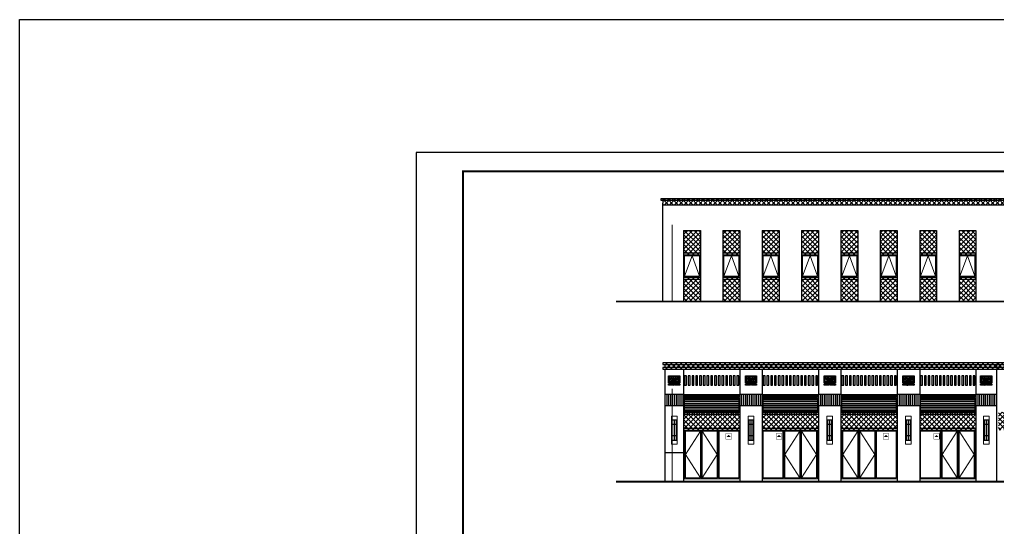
# Model space of a CAD drawing. Extents: x 1188826 to 1909461, y 608442 to 1651179.
# Drawn here: x 1770087 to 1822273, y 1032079 to 1059205 of the extents above; entities that cross this region are included whole.
import ezdxf

# ---------------------------------------------------------------- set-up
doc = ezdxf.new("R2010")
doc.units = 0
doc.header["$LTSCALE"] = 1000
doc.header["$MEASUREMENT"] = 0
doc.linetypes.add('ACAD_ISO10W100', pattern=[18.5, 12, -3, 0.5, -3])
doc.linetypes.add('DOTE', pattern=[2.42, 2, -0.2, 0.02, -0.2])
for name, color, linetype in [('1-PUB_HATCH', 8, 'Continuous'), ('3-剖面填充（细）', 251, 'Continuous'), ('图框', 140, 'Continuous'), ('立面', 73, 'Continuous'), ('立面-1', 13, 'Continuous')]:
    doc.layers.add(name, color=color, linetype=linetype)
for name, color, linetype, lineweight in [('2-门窗开启', 8, 'Continuous', 9), ('DOTE', 19, 'DOTE', 9), ('PUB_HATCH', 8, 'Continuous', 9), ('WALL', 9, 'Continuous', 40), ('WINDOW', 144, 'Continuous', 15), ('填充', 251, 'Continuous', 5)]:
    doc.layers.add(name, color=color, linetype=linetype, lineweight=lineweight)
doc.layers.add('DIM_MODI', color=1, linetype='Continuous', plot=False)
pattern_1 = [(45, (0, 0), (-129.893668, 129.893668), []), (135, (0, 0), (-129.893668, -129.893668), [])]

# ---------------------------------------------------------------- blocks, each defined once
blk = doc.blocks.new('GDGDGRDADW')
at = {"layer": '3-剖面填充（细）'}
h = blk.add_hatch(dxfattribs=at)
h.set_pattern_fill('ANSI31', color=251, scale=5)
h.set_pattern_definition([(45, (175837.9185, 222356.159), (-5.61266, 5.61266), [])])
h.paths.add_polyline_path([(175586, 222858), (175586, 222483), (175770, 222483), (175770, 222608), (175724, 222608), (175724, 222545), (175632, 222545), (175632, 222795), (176139, 222795), (176139, 222545), (176047, 222545), (176047, 222608), (176001, 222608), (176001, 222483), (176186, 222483), (176186, 222858)])
h = blk.add_hatch(dxfattribs=at)
h.set_pattern_fill('ANSI31', color=251, scale=5)
h.set_pattern_definition([(45, (175515.148, 222231.159), (-5.61266, 5.61266), [])])
h.paths.add_polyline_path([(175863, 222358), (175585, 222358), (175585, 222420), (175817, 222420), (175817, 222670), (175678, 222670), (175678, 222733), (175863, 222733)])
h = blk.add_hatch(dxfattribs=at)
h.set_pattern_fill('ANSI31', color=251, scale=5)
h.set_pattern_definition([(45, (175561.008, 222231.159), (-5.61266, 5.61266), [])])
h.paths.add_polyline_path([(175909, 222358), (176186, 222358), (176186, 222420), (175955, 222420), (175955, 222670), (176093, 222670), (176093, 222733), (175909, 222733)])
at = {"layer": '立面'}
for p, q in [((175586, 222858), (176186, 222858)), ((175586, 222483), (175586, 222858)), ((176186, 222858), (176186, 222483)), ((175770, 222483), (175586, 222483)), ((175586, 222358), (175586, 222420)), ((175586, 222420), (175816, 222420)), ((175863, 222358), (175586, 222358)), ((176139, 222795), (175632, 222795)), ((175632, 222795), (175632, 222545)), ((175632, 222545), (175724, 222545)), ((175678, 222670), (175678, 222733)), ((175678, 222733), (175863, 222733)), ((175816, 222670), (175678, 222670)), ((175724, 222545), (175724, 222608)), ((175724, 222608), (175770, 222608)), ((175770, 222608), (175770, 222483)), ((175816, 222420), (175816, 222670)), ((175863, 222733), (175863, 222358)), ((175909, 222733), (175909, 222358)), ((175909, 222733), (176093, 222733)), ((176186, 222358), (175909, 222358)), ((175955, 222420), (175955, 222670)), ((175955, 222670), (176093, 222670)), ((176186, 222420), (175955, 222420)), ((176001, 222483), (176001, 222608)), ((176001, 222608), (176047, 222608)), ((176186, 222483), (176001, 222483)), ((176047, 222608), (176047, 222545)), ((176047, 222608), (176047, 222545)), ((176047, 222545), (176139, 222545)), ((176093, 222670), (176093, 222733)), ((176093, 222670), (176093, 222733)), ((176139, 222545), (176139, 222795)), ((176186, 222420), (176186, 222358))]:
    blk.add_line(p, q, dxfattribs=at)
blk = doc.blocks.new('1234124')
at = {"layer": 'WINDOW', "color": 4}
for p, q in [((-150, 1300), (150, 1300)), ((-100, 1060), (-10, 1060)), ((-10, 1280), (-10, 1060)), ((10, 1280), (10, 1060)), ((10, 1060), (100, 1060)), ((-100, 1040), (-10, 1040)), ((-10, 1040), (-10, 460)), ((10, 1040), (10, 460)), ((10, 1040), (100, 1040)), ((-150, 200), (150, 200)), ((-100, 440), (-10, 440)), ((-10, 220), (-10, 440)), ((10, 220), (10, 440)), ((10, 440), (100, 440))]:
    blk.add_line(p, q, dxfattribs=at)
for points in [[(-150, 1500), (150, 1500), (150, 0), (-150, 0)], [(-120, 1300), (120, 1300), (120, 200), (-120, 200)]]:
    blk.add_lwpolyline(points, close=True, dxfattribs=at)
for points in [[(-100, 1060), (-100, 1280), (-10, 1280)], [(10, 1280), (100, 1280), (100, 1060)], [(-10, 460), (-100, 460), (-100, 1040)], [(100, 1040), (100, 460), (10, 460)], [(-100, 440), (-100, 220), (-10, 220)], [(10, 220), (100, 220), (100, 440)]]:
    blk.add_lwpolyline(points, dxfattribs=at)
blk = doc.blocks.new('c451')
at = {"layer": '2-门窗开启', "ltscale": 0.5}
for points in [[(900, 2550), (100, 1300), (900, 50)], [(1000, 2550), (1800, 1300), (1000, 50)]]:
    blk.add_lwpolyline(points, dxfattribs=at)
at = {"layer": 'WINDOW'}
for points in [[(0, 2600), (3000, 2600), (3000, 0), (0, 0)], [(100, 2550), (900, 2550), (900, 50), (100, 50)], [(1800, 2550), (1000, 2550), (1000, 50), (1800, 50)], [(1900, 2550), (2950, 2550), (2950, 50), (1900, 50)]]:
    blk.add_lwpolyline(points, close=True, dxfattribs=at)
for points in [[(50, 2600), (50, 0)], [(950, 2600), (950, 0)], [(1850, 2600), (1850, 0)]]:
    blk.add_lwpolyline(points, dxfattribs=at)
blk = doc.blocks.new('fewfrewfref')
at = {"layer": 'WALL'}
blk.add_hatch(color=1, dxfattribs=at).paths.add_polyline_path([(367770, 261682), (367710, 261622), (367830, 261622)])
at = {"layer": 'WALL', "color": 1, "const_width": 10}
blk.add_lwpolyline([(367695, 261570), (367695, 261720), (367845, 261720), (367845, 261570)], close=True, dxfattribs=at)

msp = doc.modelspace()

# ---------------------------------------------------------------- hatches: boundary and pattern name
at = {"layer": '1-PUB_HATCH'}
h = msp.add_hatch(dxfattribs=at)
h.set_pattern_fill('ANSI37', color=256, scale=115.71489)
h.set_pattern_definition(pattern_1)
h.paths.add_polyline_path([(1847323, 1049292), (1847323, 1049542), (1847423, 1049542), (1847423, 1049642), (1804323, 1049642), (1804323, 1049542), (1804423, 1049542), (1804423, 1049292)])
h = msp.add_hatch(dxfattribs=at)
h.set_pattern_fill('ANSI37', color=256, scale=115.71489)
h.set_pattern_definition(pattern_1)
h.paths.add_polyline_path([(1806423, 1047942), (1805523, 1047942), (1805523, 1046742), (1806423, 1046742)])
h.paths.add_polyline_path([(1806423, 1046742), (1805523, 1046742), (1805523, 1046642), (1806423, 1046642)])
h.paths.add_polyline_path([(1806423, 1045442), (1805523, 1045442), (1805523, 1045342), (1806423, 1045342)])
h.paths.add_polyline_path([(1806423, 1045342), (1805523, 1045342), (1805523, 1044148), (1806423, 1044148)])
h.paths.add_polyline_path([(1808523, 1045342), (1807623, 1045342), (1807623, 1044148), (1808523, 1044148)])
h.paths.add_polyline_path([(1808523, 1045442), (1807623, 1045442), (1807623, 1045342), (1808523, 1045342)])
h.paths.add_polyline_path([(1808523, 1047942), (1807623, 1047942), (1807623, 1046742), (1808523, 1046742)])
h.paths.add_polyline_path([(1808523, 1046742), (1807623, 1046742), (1807623, 1046642), (1808523, 1046642)])
h = msp.add_hatch(dxfattribs=at)
h.set_pattern_fill('ANSI37', color=256, scale=115.71489)
h.set_pattern_definition(pattern_1)
h.paths.add_polyline_path([(1810623, 1047942), (1809723, 1047942), (1809723, 1046742), (1810623, 1046742)])
h.paths.add_polyline_path([(1810623, 1046742), (1809723, 1046742), (1809723, 1046642), (1810623, 1046642)])
h.paths.add_polyline_path([(1810623, 1045442), (1809723, 1045442), (1809723, 1045342), (1810623, 1045342)])
h.paths.add_polyline_path([(1810623, 1045342), (1809723, 1045342), (1809723, 1044148), (1810623, 1044148)])
h.paths.add_polyline_path([(1812723, 1045342), (1811823, 1045342), (1811823, 1044148), (1812723, 1044148)])
h.paths.add_polyline_path([(1812723, 1045442), (1811823, 1045442), (1811823, 1045342), (1812723, 1045342)])
h.paths.add_polyline_path([(1812723, 1047942), (1811823, 1047942), (1811823, 1046742), (1812723, 1046742)])
h.paths.add_polyline_path([(1812723, 1046742), (1811823, 1046742), (1811823, 1046642), (1812723, 1046642)])
h = msp.add_hatch(dxfattribs=at)
h.set_pattern_fill('ANSI37', color=256, scale=115.71489)
h.set_pattern_definition(pattern_1)
h.paths.add_polyline_path([(1814823, 1047942), (1813923, 1047942), (1813923, 1046742), (1814823, 1046742)])
h.paths.add_polyline_path([(1814823, 1046742), (1813923, 1046742), (1813923, 1046642), (1814823, 1046642)])
h.paths.add_polyline_path([(1814823, 1045442), (1813923, 1045442), (1813923, 1045342), (1814823, 1045342)])
h.paths.add_polyline_path([(1814823, 1045342), (1813923, 1045342), (1813923, 1044148), (1814823, 1044148)])
h.paths.add_polyline_path([(1816923, 1045342), (1816023, 1045342), (1816023, 1044148), (1816923, 1044148)])
h.paths.add_polyline_path([(1816923, 1045442), (1816023, 1045442), (1816023, 1045342), (1816923, 1045342)])
h.paths.add_polyline_path([(1816923, 1047942), (1816023, 1047942), (1816023, 1046742), (1816923, 1046742)])
h.paths.add_polyline_path([(1816923, 1046742), (1816023, 1046742), (1816023, 1046642), (1816923, 1046642)])
h = msp.add_hatch(dxfattribs=at)
h.set_pattern_fill('ANSI37', color=256, scale=115.71489)
h.set_pattern_definition(pattern_1)
h.paths.add_polyline_path([(1819023, 1047942), (1818123, 1047942), (1818123, 1046742), (1819023, 1046742)])
h.paths.add_polyline_path([(1819023, 1046742), (1818123, 1046742), (1818123, 1046642), (1819023, 1046642)])
h.paths.add_polyline_path([(1819023, 1045442), (1818123, 1045442), (1818123, 1045342), (1819023, 1045342)])
h.paths.add_polyline_path([(1819023, 1045342), (1818123, 1045342), (1818123, 1044148), (1819023, 1044148)])
h.paths.add_polyline_path([(1821123, 1045342), (1820223, 1045342), (1820223, 1044148), (1821123, 1044148)])
h.paths.add_polyline_path([(1821123, 1045442), (1820223, 1045442), (1820223, 1045342), (1821123, 1045342)])
h.paths.add_polyline_path([(1821123, 1047942), (1820223, 1047942), (1820223, 1046742), (1821123, 1046742)])
h.paths.add_polyline_path([(1821123, 1046742), (1820223, 1046742), (1820223, 1046642), (1821123, 1046642)])
h = msp.add_hatch(dxfattribs=at)
h.set_pattern_fill('ANSI37', color=256, scale=115.71489)
h.set_pattern_definition(pattern_1)
h.paths.add_polyline_path([(1830823, 1040629), (1830723, 1040629), (1822323, 1040629), (1822323, 1040529), (1830823, 1040529)])
h.paths.add_polyline_path([(1830723, 1040779), (1822223, 1040779), (1822223, 1040629), (1822323, 1040629), (1830723, 1040629)])
h.paths.add_polyline_path([(1830823, 1040879), (1822323, 1040879), (1822323, 1040779), (1830823, 1040779)])
h.paths.add_polyline_path([(1822323, 1040629), (1822223, 1040629), (1804423, 1040629), (1804423, 1040529), (1822323, 1040529)])
h.paths.add_polyline_path([(1822223, 1040779), (1804523, 1040779), (1804523, 1040629), (1822223, 1040629)])
h.paths.add_polyline_path([(1822323, 1040879), (1804423, 1040879), (1804423, 1040779), (1804523, 1040779), (1822323, 1040779)])
h = msp.add_hatch(dxfattribs=at)
h.set_pattern_fill('ANSI37', color=256, scale=115.71489)
h.set_pattern_definition(pattern_1)
h.paths.add_polyline_path([(1808523, 1038229), (1805523, 1038229), (1805523, 1038129), (1808523, 1038129)])
h.paths.add_polyline_path([(1808523, 1038129), (1805523, 1038129), (1805523, 1037379), (1808523, 1037379)])
h.paths.add_polyline_path([(1808523, 1037379), (1805523, 1037379), (1805523, 1037279), (1808523, 1037279)])
h.paths.add_polyline_path([(1812723, 1037379), (1809723, 1037379), (1809723, 1037279), (1812723, 1037279)])
h.paths.add_polyline_path([(1812723, 1038129), (1809723, 1038129), (1809723, 1037379), (1812723, 1037379)])
h.paths.add_polyline_path([(1812723, 1038229), (1809723, 1038229), (1809723, 1038129), (1812723, 1038129)])
h.paths.add_polyline_path([(1816923, 1037379), (1813923, 1037379), (1813923, 1037279), (1816923, 1037279)])
h.paths.add_polyline_path([(1816923, 1038129), (1813923, 1038129), (1813923, 1037379), (1816923, 1037379)])
h.paths.add_polyline_path([(1816923, 1038229), (1813923, 1038229), (1813923, 1038129), (1816923, 1038129)])
h.paths.add_polyline_path([(1821123, 1037379), (1818123, 1037379), (1818123, 1037279), (1821123, 1037279)])
h.paths.add_polyline_path([(1821123, 1038129), (1818123, 1038129), (1818123, 1037379), (1821123, 1037379)])
h.paths.add_polyline_path([(1821123, 1038229), (1818123, 1038229), (1818123, 1038129), (1821123, 1038129)])
h.paths.add_polyline_path([(1825323, 1037379), (1822323, 1037379), (1822323, 1037279), (1825323, 1037279)])
h.paths.add_polyline_path([(1825323, 1038129), (1822323, 1038129), (1822323, 1037379), (1825323, 1037379)])
h.paths.add_polyline_path([(1825323, 1038229), (1822323, 1038229), (1822323, 1038129), (1825323, 1038129)])
h.paths.add_polyline_path([(1829523, 1037379), (1826523, 1037379), (1826523, 1037279), (1829523, 1037279)])
h.paths.add_polyline_path([(1829523, 1038129), (1826523, 1038129), (1826523, 1037379), (1829523, 1037379)])
h.paths.add_polyline_path([(1829523, 1038229), (1826523, 1038229), (1826523, 1038129), (1829523, 1038129)])
h.paths.add_polyline_path([(1833723, 1037379), (1830723, 1037379), (1830723, 1037279), (1833723, 1037279)])
h.paths.add_polyline_path([(1833723, 1038129), (1830723, 1038129), (1830723, 1037379), (1833723, 1037379)])
h.paths.add_polyline_path([(1833723, 1038229), (1830723, 1038229), (1830723, 1038129), (1833723, 1038129)])
h.paths.add_polyline_path([(1837923, 1037379), (1834923, 1037379), (1834923, 1037279), (1837923, 1037279)])
h.paths.add_polyline_path([(1837923, 1038129), (1834923, 1038129), (1834923, 1037379), (1837923, 1037379)])
h.paths.add_polyline_path([(1837923, 1038229), (1834923, 1038229), (1834923, 1038129), (1837923, 1038129)])
h.paths.add_polyline_path([(1842123, 1037379), (1839123, 1037379), (1839123, 1037279), (1842123, 1037279)])
h.paths.add_polyline_path([(1842123, 1038129), (1839123, 1038129), (1839123, 1037379), (1842123, 1037379)])
h.paths.add_polyline_path([(1842123, 1038229), (1839123, 1038229), (1839123, 1038129), (1842123, 1038129)])
h.paths.add_polyline_path([(1846323, 1037379), (1843323, 1037379), (1843323, 1037279), (1846323, 1037279)])
h.paths.add_polyline_path([(1846323, 1038129), (1843323, 1038129), (1843323, 1037379), (1846323, 1037379)])
h.paths.add_polyline_path([(1846323, 1038229), (1843323, 1038229), (1843323, 1038129), (1846323, 1038129)])
at = {"layer": 'PUB_HATCH'}
h = msp.add_hatch(dxfattribs=at)
h.set_pattern_fill('ANSI32', color=256, scale=25, angle=135)
h.set_pattern_definition([(180, (473735.14, 473612.31), (-7e-15, -119.0625), []), (180, (473695.45, 473652), (-7e-15, -119.0625), [])])
h.paths.add_polyline_path([(1805573, 1038979), (1808473, 1038979), (1808473, 1038279), (1805573, 1038279)])
h = msp.add_hatch(dxfattribs=at)
h.set_pattern_fill('ANSI32', color=256, scale=25, angle=135)
h.set_pattern_definition([(180, (477935.14, 473612.31), (-7e-15, -119.0625), []), (180, (477895.45, 473652), (-7e-15, -119.0625), [])])
h.paths.add_polyline_path([(1809773, 1038979), (1812673, 1038979), (1812673, 1038279), (1809773, 1038279)])
h = msp.add_hatch(dxfattribs=at)
h.set_pattern_fill('ANSI32', color=256, scale=25, angle=135)
h.set_pattern_definition([(180, (482135.14, 473612.31), (-7e-15, -119.0625), []), (180, (482095.45, 473652), (-7e-15, -119.0625), [])])
h.paths.add_polyline_path([(1813973, 1038979), (1816873, 1038979), (1816873, 1038279), (1813973, 1038279)])
h = msp.add_hatch(dxfattribs=at)
h.set_pattern_fill('ANSI32', color=256, scale=25, angle=135)
h.set_pattern_definition([(180, (486335.14, 473612.31), (-7e-15, -119.0625), []), (180, (486295.45, 473652), (-7e-15, -119.0625), [])])
h.paths.add_polyline_path([(1818173, 1038979), (1821073, 1038979), (1821073, 1038279), (1818173, 1038279)])

# ---------------------------------------------------------------- linework, layer by layer
at = {"layer": '2-门窗开启', "ltscale": 0.5}
for points in [[(1805573, 1045492), (1805973, 1046592), (1806373, 1045492)], [(1807673, 1045492), (1808073, 1046592), (1808473, 1045492)], [(1809773, 1045492), (1810173, 1046592), (1810573, 1045492)], [(1811873, 1045492), (1812273, 1046592), (1812673, 1045492)], [(1813973, 1045492), (1814373, 1046592), (1814773, 1045492)], [(1816073, 1045492), (1816473, 1046592), (1816873, 1045492)], [(1818173, 1045492), (1818573, 1046592), (1818973, 1045492)], [(1820273, 1045492), (1820673, 1046592), (1821073, 1045492)]]:
    msp.add_lwpolyline(points, dxfattribs=at)
at = {"layer": '3-剖面填充（细）', "color": 252}
for points in [[(1805523, 1040529), (1805523, 1039179)], [(1808523, 1040529), (1808523, 1039179)], [(1809723, 1040529), (1809723, 1039179)], [(1812723, 1040529), (1812723, 1039179)], [(1813923, 1040529), (1813923, 1039179)], [(1816923, 1040529), (1816923, 1039179)], [(1818123, 1040529), (1818123, 1039179)], [(1821123, 1040529), (1821123, 1039179)]]:
    msp.add_lwpolyline(points, dxfattribs=at)
at = {"layer": 'DIM_MODI'}
msp.add_lwpolyline([(1770087, 1059205), (1876113, 1059205), (1876113, 1001679), (1770087, 1001679)], close=True, dxfattribs=at)
at = {"layer": 'DOTE', "linetype": 'ACAD_ISO10W100', "ltscale": 100}
for p, q in [((1804923, 1048242), (1804923, 1044142)), ((1804923, 1039479), (1804923, 1034529))]:
    msp.add_line(p, q, dxfattribs=at)
at = {"layer": 'DOTE', "linetype": 'ACAD_ISO10W100', "ltscale": 100, "const_width": 0.001}
for points in [[(1801923, 1048242), (1849923, 1048242)], [(1801923, 1044142), (1849923, 1044142)], [(1849923, 1039479), (1801923, 1039479)], [(1849923, 1034679), (1801923, 1034679)], [(1849923, 1034529), (1801923, 1034529)]]:
    msp.add_lwpolyline(points, dxfattribs=at)
at = {"layer": 'WINDOW'}
for points in [[(1805523, 1046642), (1806423, 1046642), (1806423, 1045442), (1805523, 1045442)], [(1805573, 1046592), (1806373, 1046592), (1806373, 1045492), (1805573, 1045492)], [(1807623, 1046642), (1808523, 1046642), (1808523, 1045442), (1807623, 1045442)], [(1807673, 1046592), (1808473, 1046592), (1808473, 1045492), (1807673, 1045492)], [(1809723, 1046642), (1810623, 1046642), (1810623, 1045442), (1809723, 1045442)], [(1809773, 1046592), (1810573, 1046592), (1810573, 1045492), (1809773, 1045492)], [(1811823, 1046642), (1812723, 1046642), (1812723, 1045442), (1811823, 1045442)], [(1811873, 1046592), (1812673, 1046592), (1812673, 1045492), (1811873, 1045492)], [(1813923, 1046642), (1814823, 1046642), (1814823, 1045442), (1813923, 1045442)], [(1813973, 1046592), (1814773, 1046592), (1814773, 1045492), (1813973, 1045492)], [(1816023, 1046642), (1816923, 1046642), (1816923, 1045442), (1816023, 1045442)], [(1816073, 1046592), (1816873, 1046592), (1816873, 1045492), (1816073, 1045492)], [(1818123, 1046642), (1819023, 1046642), (1819023, 1045442), (1818123, 1045442)], [(1818173, 1046592), (1818973, 1046592), (1818973, 1045492), (1818173, 1045492)], [(1820223, 1046642), (1821123, 1046642), (1821123, 1045442), (1820223, 1045442)], [(1820273, 1046592), (1821073, 1046592), (1821073, 1045492), (1820273, 1045492)], [(1805523, 1039029), (1808523, 1039029), (1808523, 1038229), (1805523, 1038229)], [(1809723, 1039029), (1812723, 1039029), (1812723, 1038229), (1809723, 1038229)], [(1813923, 1039029), (1816923, 1039029), (1816923, 1038229), (1813923, 1038229)], [(1818123, 1039029), (1821123, 1039029), (1821123, 1038229), (1818123, 1038229)], [(1805573, 1038979), (1808473, 1038979), (1808473, 1038279), (1805573, 1038279)], [(1809773, 1038979), (1812673, 1038979), (1812673, 1038279), (1809773, 1038279)], [(1813973, 1038979), (1816873, 1038979), (1816873, 1038279), (1813973, 1038279)], [(1818173, 1038979), (1821073, 1038979), (1821073, 1038279), (1818173, 1038279)]]:
    msp.add_lwpolyline(points, close=True, dxfattribs=at)
at = {"layer": '图框'}
msp.add_lwpolyline([(1791251, 1010102), (1865551, 1010102), (1865551, 1052102), (1791251, 1052102)], close=True, dxfattribs=at)
at = {"layer": '图框', "const_width": 100}
msp.add_lwpolyline([(1793751, 1011102), (1864551, 1011102), (1864551, 1051102), (1793751, 1051102)], close=True, dxfattribs=at)
at = {"layer": '立面', "color": 4}
for p, q in [((1805523, 1039179), (1808523, 1039179)), ((1805523, 1039179), (1805523, 1039159)), ((1805523, 1039159), (1808523, 1039159)), ((1805523, 1039114), (1805538, 1039114)), ((1805523, 1039114), (1805523, 1039029)), ((1808523, 1039094), (1805523, 1039094)), ((1808523, 1039029), (1805523, 1039029)), ((1805538, 1039159), (1805538, 1039114)), ((1808508, 1039114), (1805538, 1039114)), ((1808508, 1039114), (1808508, 1039159)), ((1808523, 1039114), (1808508, 1039114)), ((1808523, 1039179), (1808523, 1039159)), ((1808523, 1039114), (1808523, 1039029)), ((1809723, 1039179), (1812723, 1039179)), ((1809723, 1039179), (1809723, 1039159)), ((1809723, 1039159), (1812723, 1039159)), ((1809723, 1039114), (1809738, 1039114)), ((1809723, 1039114), (1809723, 1039029)), ((1812723, 1039094), (1809723, 1039094)), ((1812723, 1039029), (1809723, 1039029)), ((1809738, 1039159), (1809738, 1039114)), ((1812708, 1039114), (1809738, 1039114)), ((1812708, 1039114), (1812708, 1039159)), ((1812723, 1039114), (1812708, 1039114)), ((1812723, 1039179), (1812723, 1039159)), ((1812723, 1039114), (1812723, 1039029)), ((1813923, 1039179), (1816923, 1039179)), ((1813923, 1039179), (1813923, 1039159)), ((1813923, 1039159), (1816923, 1039159)), ((1813923, 1039114), (1813938, 1039114)), ((1813923, 1039114), (1813923, 1039029)), ((1816923, 1039094), (1813923, 1039094)), ((1816923, 1039029), (1813923, 1039029)), ((1813938, 1039159), (1813938, 1039114)), ((1816908, 1039114), (1813938, 1039114)), ((1816908, 1039114), (1816908, 1039159)), ((1816923, 1039114), (1816908, 1039114)), ((1816923, 1039179), (1816923, 1039159)), ((1816923, 1039114), (1816923, 1039029)), ((1818123, 1039179), (1821123, 1039179)), ((1818123, 1039179), (1818123, 1039159)), ((1818123, 1039159), (1821123, 1039159)), ((1818123, 1039114), (1818138, 1039114)), ((1818123, 1039114), (1818123, 1039029)), ((1821123, 1039094), (1818123, 1039094)), ((1821123, 1039029), (1818123, 1039029)), ((1818138, 1039159), (1818138, 1039114)), ((1821108, 1039114), (1818138, 1039114)), ((1821108, 1039114), (1821108, 1039159)), ((1821123, 1039114), (1821108, 1039114)), ((1821123, 1039179), (1821123, 1039159)), ((1821123, 1039114), (1821123, 1039029))]:
    msp.add_line(p, q, dxfattribs=at)
at = {"layer": '立面'}
for points in [[(1805673, 1039679), (1805673, 1040179), (1805573, 1040179), (1805573, 1039679)], [(1805873, 1039679), (1805873, 1040179), (1805773, 1040179), (1805773, 1039679)], [(1806073, 1039679), (1806073, 1040179), (1805973, 1040179), (1805973, 1039679)], [(1806273, 1039679), (1806273, 1040179), (1806173, 1040179), (1806173, 1039679)], [(1806473, 1039679), (1806473, 1040179), (1806373, 1040179), (1806373, 1039679)], [(1806673, 1039679), (1806673, 1040179), (1806573, 1040179), (1806573, 1039679)], [(1806873, 1039679), (1806873, 1040179), (1806773, 1040179), (1806773, 1039679)], [(1807073, 1039679), (1807073, 1040179), (1806973, 1040179), (1806973, 1039679)], [(1807273, 1039679), (1807273, 1040179), (1807173, 1040179), (1807173, 1039679)], [(1807473, 1039679), (1807473, 1040179), (1807373, 1040179), (1807373, 1039679)], [(1807673, 1039679), (1807673, 1040179), (1807573, 1040179), (1807573, 1039679)], [(1807873, 1039679), (1807873, 1040179), (1807773, 1040179), (1807773, 1039679)], [(1808073, 1039679), (1808073, 1040179), (1807973, 1040179), (1807973, 1039679)], [(1808273, 1039679), (1808273, 1040179), (1808173, 1040179), (1808173, 1039679)], [(1808473, 1039679), (1808473, 1040179), (1808373, 1040179), (1808373, 1039679)], [(1809873, 1039679), (1809873, 1040179), (1809773, 1040179), (1809773, 1039679)], [(1810073, 1039679), (1810073, 1040179), (1809973, 1040179), (1809973, 1039679)], [(1810273, 1039679), (1810273, 1040179), (1810173, 1040179), (1810173, 1039679)], [(1810473, 1039679), (1810473, 1040179), (1810373, 1040179), (1810373, 1039679)], [(1810673, 1039679), (1810673, 1040179), (1810573, 1040179), (1810573, 1039679)], [(1810873, 1039679), (1810873, 1040179), (1810773, 1040179), (1810773, 1039679)], [(1811073, 1039679), (1811073, 1040179), (1810973, 1040179), (1810973, 1039679)], [(1811273, 1039679), (1811273, 1040179), (1811173, 1040179), (1811173, 1039679)], [(1811473, 1039679), (1811473, 1040179), (1811373, 1040179), (1811373, 1039679)], [(1811673, 1039679), (1811673, 1040179), (1811573, 1040179), (1811573, 1039679)], [(1811873, 1039679), (1811873, 1040179), (1811773, 1040179), (1811773, 1039679)], [(1812073, 1039679), (1812073, 1040179), (1811973, 1040179), (1811973, 1039679)], [(1812273, 1039679), (1812273, 1040179), (1812173, 1040179), (1812173, 1039679)], [(1812473, 1039679), (1812473, 1040179), (1812373, 1040179), (1812373, 1039679)], [(1812673, 1039679), (1812673, 1040179), (1812573, 1040179), (1812573, 1039679)], [(1814073, 1039679), (1814073, 1040179), (1813973, 1040179), (1813973, 1039679)], [(1814273, 1039679), (1814273, 1040179), (1814173, 1040179), (1814173, 1039679)], [(1814473, 1039679), (1814473, 1040179), (1814373, 1040179), (1814373, 1039679)], [(1814673, 1039679), (1814673, 1040179), (1814573, 1040179), (1814573, 1039679)], [(1814873, 1039679), (1814873, 1040179), (1814773, 1040179), (1814773, 1039679)], [(1815073, 1039679), (1815073, 1040179), (1814973, 1040179), (1814973, 1039679)], [(1815273, 1039679), (1815273, 1040179), (1815173, 1040179), (1815173, 1039679)], [(1815473, 1039679), (1815473, 1040179), (1815373, 1040179), (1815373, 1039679)], [(1815673, 1039679), (1815673, 1040179), (1815573, 1040179), (1815573, 1039679)], [(1815873, 1039679), (1815873, 1040179), (1815773, 1040179), (1815773, 1039679)], [(1816073, 1039679), (1816073, 1040179), (1815973, 1040179), (1815973, 1039679)], [(1816273, 1039679), (1816273, 1040179), (1816173, 1040179), (1816173, 1039679)], [(1816473, 1039679), (1816473, 1040179), (1816373, 1040179), (1816373, 1039679)], [(1816673, 1039679), (1816673, 1040179), (1816573, 1040179), (1816573, 1039679)], [(1816873, 1039679), (1816873, 1040179), (1816773, 1040179), (1816773, 1039679)], [(1818273, 1039679), (1818273, 1040179), (1818173, 1040179), (1818173, 1039679)], [(1818473, 1039679), (1818473, 1040179), (1818373, 1040179), (1818373, 1039679)], [(1818673, 1039679), (1818673, 1040179), (1818573, 1040179), (1818573, 1039679)], [(1818873, 1039679), (1818873, 1040179), (1818773, 1040179), (1818773, 1039679)], [(1819073, 1039679), (1819073, 1040179), (1818973, 1040179), (1818973, 1039679)], [(1819273, 1039679), (1819273, 1040179), (1819173, 1040179), (1819173, 1039679)], [(1819473, 1039679), (1819473, 1040179), (1819373, 1040179), (1819373, 1039679)], [(1819673, 1039679), (1819673, 1040179), (1819573, 1040179), (1819573, 1039679)], [(1819873, 1039679), (1819873, 1040179), (1819773, 1040179), (1819773, 1039679)], [(1820073, 1039679), (1820073, 1040179), (1819973, 1040179), (1819973, 1039679)], [(1820273, 1039679), (1820273, 1040179), (1820173, 1040179), (1820173, 1039679)], [(1820473, 1039679), (1820473, 1040179), (1820373, 1040179), (1820373, 1039679)], [(1820673, 1039679), (1820673, 1040179), (1820573, 1040179), (1820573, 1039679)], [(1820873, 1039679), (1820873, 1040179), (1820773, 1040179), (1820773, 1039679)], [(1821073, 1039679), (1821073, 1040179), (1820973, 1040179), (1820973, 1039679)]]:
    msp.add_lwpolyline(points, close=True, dxfattribs=at)
for points in [[(1805523, 1039179), (1804523, 1039179)], [(1804623, 1039179), (1804623, 1038579)], [(1804723, 1039179), (1804723, 1038579)], [(1804823, 1039179), (1804823, 1038579)], [(1804923, 1039179), (1804923, 1038579)], [(1805023, 1039179), (1805023, 1038579)], [(1805123, 1039179), (1805123, 1038579)], [(1805223, 1039179), (1805223, 1038579)], [(1805323, 1039179), (1805323, 1038579)], [(1805423, 1039179), (1805423, 1038579)], [(1809723, 1039179), (1808523, 1039179)], [(1808623, 1039179), (1808623, 1038579)], [(1808723, 1039179), (1808723, 1038579)], [(1808823, 1039179), (1808823, 1038579)], [(1808923, 1039179), (1808923, 1038579)], [(1809023, 1039179), (1809023, 1038579)], [(1809123, 1039179), (1809123, 1038579)], [(1809223, 1039179), (1809223, 1038579)], [(1809323, 1039179), (1809323, 1038579)], [(1809423, 1039179), (1809423, 1038579)], [(1809523, 1039179), (1809523, 1038579)], [(1809623, 1039179), (1809623, 1038579)], [(1813923, 1039179), (1812723, 1039179)], [(1812823, 1039179), (1812823, 1038579)], [(1812923, 1039179), (1812923, 1038579)], [(1813023, 1039179), (1813023, 1038579)], [(1813123, 1039179), (1813123, 1038579)], [(1813223, 1039179), (1813223, 1038579)], [(1813323, 1039179), (1813323, 1038579)], [(1813423, 1039179), (1813423, 1038579)], [(1813523, 1039179), (1813523, 1038579)], [(1813623, 1039179), (1813623, 1038579)], [(1813723, 1039179), (1813723, 1038579)], [(1813823, 1039179), (1813823, 1038579)], [(1818123, 1039179), (1816923, 1039179)], [(1817023, 1039179), (1817023, 1038579)], [(1817123, 1039179), (1817123, 1038579)], [(1817223, 1039179), (1817223, 1038579)], [(1817323, 1039179), (1817323, 1038579)], [(1817423, 1039179), (1817423, 1038579)], [(1817523, 1039179), (1817523, 1038579)], [(1817623, 1039179), (1817623, 1038579)], [(1817723, 1039179), (1817723, 1038579)], [(1817823, 1039179), (1817823, 1038579)], [(1817923, 1039179), (1817923, 1038579)], [(1818023, 1039179), (1818023, 1038579)], [(1822223, 1039179), (1821123, 1039179)], [(1821223, 1039179), (1821223, 1038579)], [(1821323, 1039179), (1821323, 1038579)], [(1821423, 1039179), (1821423, 1038579)], [(1821523, 1039179), (1821523, 1038579)], [(1821623, 1039179), (1821623, 1038579)], [(1821723, 1039179), (1821723, 1038579)], [(1821823, 1039179), (1821823, 1038579)], [(1821923, 1039179), (1821923, 1038579)], [(1822023, 1039179), (1822023, 1038579)], [(1822123, 1039179), (1822123, 1038579)], [(1805523, 1038579), (1804523, 1038579)], [(1809723, 1038579), (1808523, 1038579)], [(1813923, 1038579), (1812723, 1038579)], [(1818123, 1038579), (1816923, 1038579)], [(1822223, 1038579), (1821123, 1038579)]]:
    msp.add_lwpolyline(points, dxfattribs=at)
at = {"layer": '立面-1'}
for points in [[(1847423, 1049542), (1804323, 1049542), (1804323, 1049642), (1847423, 1049642)], [(1804423, 1049542), (1804423, 1049392)], [(1847323, 1049292), (1804423, 1049292), (1804423, 1049392)], [(1804423, 1044142), (1804423, 1049292)], [(1805523, 1047942), (1805523, 1044142)], [(1805523, 1047942), (1806423, 1047942)], [(1806423, 1047942), (1806423, 1044142)], [(1807623, 1047942), (1807623, 1044142)], [(1807623, 1047942), (1808523, 1047942)], [(1808523, 1047942), (1808523, 1044142)], [(1809723, 1047942), (1809723, 1044142)], [(1809723, 1047942), (1810623, 1047942)], [(1810623, 1047942), (1810623, 1044142)], [(1811823, 1047942), (1811823, 1044142)], [(1811823, 1047942), (1812723, 1047942)], [(1812723, 1047942), (1812723, 1044142)], [(1813923, 1047942), (1813923, 1044142)], [(1813923, 1047942), (1814823, 1047942)], [(1814823, 1047942), (1814823, 1044142)], [(1816023, 1047942), (1816023, 1044142)], [(1816023, 1047942), (1816923, 1047942)], [(1816923, 1047942), (1816923, 1044142)], [(1818123, 1047942), (1818123, 1044142)], [(1818123, 1047942), (1819023, 1047942)], [(1819023, 1047942), (1819023, 1044142)], [(1820223, 1047942), (1820223, 1044142)], [(1820223, 1047942), (1821123, 1047942)], [(1821123, 1047942), (1821123, 1044142)], [(1805523, 1046742), (1806423, 1046742)], [(1805523, 1046642), (1806423, 1046642)], [(1807623, 1046742), (1808523, 1046742)], [(1807623, 1046642), (1808523, 1046642)], [(1809723, 1046742), (1810623, 1046742)], [(1809723, 1046642), (1810623, 1046642)], [(1811823, 1046742), (1812723, 1046742)], [(1811823, 1046642), (1812723, 1046642)], [(1813923, 1046742), (1814823, 1046742)], [(1813923, 1046642), (1814823, 1046642)], [(1816023, 1046742), (1816923, 1046742)], [(1816023, 1046642), (1816923, 1046642)], [(1818123, 1046742), (1819023, 1046742)], [(1818123, 1046642), (1819023, 1046642)], [(1820223, 1046742), (1821123, 1046742)], [(1820223, 1046642), (1821123, 1046642)], [(1805523, 1045442), (1806423, 1045442)], [(1805523, 1045342), (1806423, 1045342)], [(1807623, 1045442), (1808523, 1045442)], [(1807623, 1045342), (1808523, 1045342)], [(1809723, 1045442), (1810623, 1045442)], [(1809723, 1045342), (1810623, 1045342)], [(1811823, 1045442), (1812723, 1045442)], [(1811823, 1045342), (1812723, 1045342)], [(1813923, 1045442), (1814823, 1045442)], [(1813923, 1045342), (1814823, 1045342)], [(1816023, 1045442), (1816923, 1045442)], [(1816023, 1045342), (1816923, 1045342)], [(1818123, 1045442), (1819023, 1045442)], [(1818123, 1045342), (1819023, 1045342)], [(1820223, 1045442), (1821123, 1045442)], [(1820223, 1045342), (1821123, 1045342)], [(1830823, 1040879), (1804423, 1040879)], [(1804423, 1040879), (1804423, 1040779), (1804523, 1040779), (1804523, 1040629), (1804423, 1040629), (1804423, 1040529)], [(1804423, 1040779), (1830823, 1040779)], [(1830823, 1040629), (1804423, 1040629)], [(1822323, 1040879), (1822323, 1040779), (1822223, 1040779), (1822223, 1040629), (1822323, 1040629), (1822323, 1040529)], [(1804423, 1040529), (1830823, 1040529)], [(1804523, 1040529), (1804523, 1039179)], [(1822223, 1040529), (1822223, 1034529)], [(1804523, 1039179), (1804523, 1034529)], [(1805523, 1039179), (1805523, 1034529)], [(1805523, 1039179), (1808523, 1039179)], [(1808523, 1039179), (1808523, 1034529)], [(1809723, 1039179), (1812723, 1039179)], [(1809723, 1039179), (1809723, 1034529)], [(1812723, 1039179), (1812723, 1034529)], [(1813923, 1039179), (1816923, 1039179)], [(1813923, 1039179), (1813923, 1034529)], [(1816923, 1039179), (1816923, 1034529)], [(1818123, 1039179), (1821123, 1039179)], [(1818123, 1039179), (1818123, 1034529)], [(1821123, 1039179), (1821123, 1034529)], [(1805523, 1038229), (1808523, 1038229)], [(1805523, 1038129), (1805523, 1038129), (1808523, 1038129)], [(1809723, 1038229), (1812723, 1038229)], [(1809723, 1038129), (1809723, 1038129), (1812723, 1038129)], [(1813923, 1038229), (1816923, 1038229)], [(1813923, 1038129), (1813923, 1038129), (1816923, 1038129)], [(1818123, 1038229), (1821123, 1038229)], [(1818123, 1038129), (1818123, 1038129), (1821123, 1038129)], [(1805523, 1037379), (1808523, 1037379)], [(1805523, 1037279), (1805523, 1037279), (1808523, 1037279)], [(1809723, 1037379), (1812723, 1037379)], [(1809723, 1037279), (1809723, 1037279), (1812723, 1037279)], [(1813923, 1037379), (1816923, 1037379)], [(1813923, 1037279), (1813923, 1037279), (1816923, 1037279)], [(1818123, 1037379), (1821123, 1037379)], [(1818123, 1037279), (1818123, 1037279), (1821123, 1037279)], [(1804523, 1036084), (1805523, 1036084)]]:
    msp.add_lwpolyline(points, dxfattribs=at)
at = {"layer": '立面-1', "const_width": 100}
for points in [[(1801923, 1044148), (1849923, 1044148)], [(1849923, 1034529), (1801923, 1034529)]]:
    msp.add_lwpolyline(points, dxfattribs=at)

# ---------------------------------------------------------------- block references
for p in [(1629137, 817321), (1633237, 817321), (1637437, 817321), (1641637, 817321), (1645787, 817321)]:
    msp.add_blockref('GDGDGRDADW', p)
at = {"layer": '填充', "xscale": 2, "yscale": 2, "zscale": 2}
for p in [(1072387, 513659), (1075082, 513659), (1080787, 513659), (1083482, 513659)]:
    msp.add_blockref('fewfrewfref', p, dxfattribs=at)
at = {"layer": '立面-1'}
for name, p in [('1234124', (1805023, 1036529)), ('1234124', (1809124, 1036529)), ('1234124', (1813324, 1036529)), ('1234124', (1817524, 1036529)), ('1234124', (1821674, 1036529)), ('c451', (1805523, 1034679)), ('c451', (1813923, 1034679))]:
    msp.add_blockref(name, p, dxfattribs=at)
at = {"layer": '立面-1', "xscale": -1}
for p in [(1812723, 1034679), (1821123, 1034679)]:
    msp.add_blockref('c451', p, dxfattribs=at)

doc.saveas('drawing.dxf')
